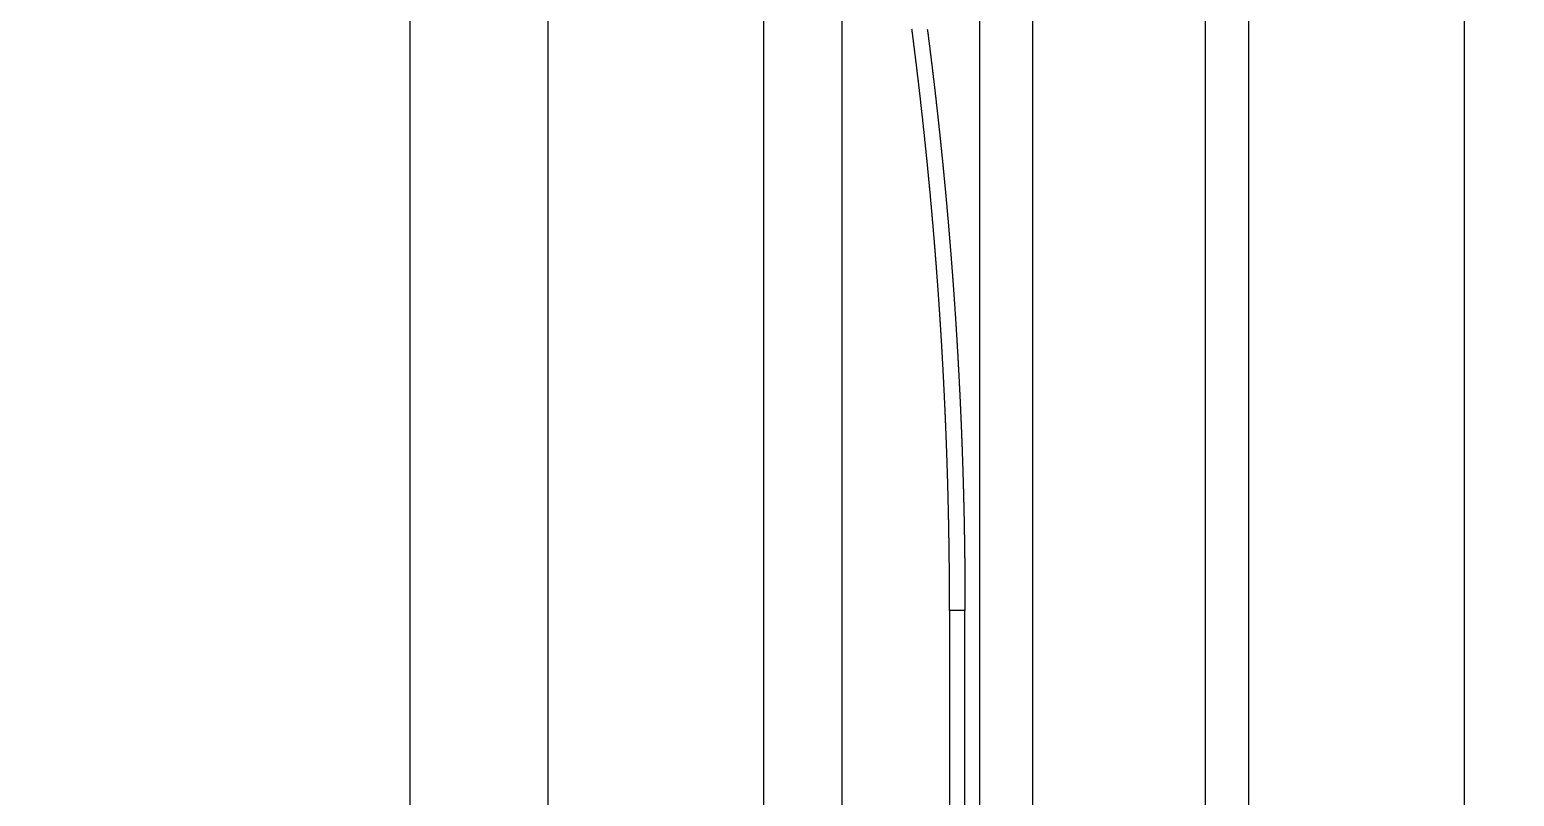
# Model space of a CAD drawing. Extents: x -7000 to 3750, y -6210 to 6210.
# Drawn here: x -4226.09 to -4215.77, y 3262.71 to 3268.04 of the extents above; entities that cross this region are included whole.
import ezdxf

# ---------------------------------------------------------------- set-up
doc = ezdxf.new("R2010")
doc.units = 0

msp = doc.modelspace()

# ---------------------------------------------------------------- linework, layer by layer
at = {"layer": 'EOS6MetalLayer'}
for points in [[(-4220.45, 2814.972), (-4223.45, 2814.972), (-4223.45, 3048.5), (-4367.564, 3048.5), (-4367.564, 2814.972), (-4370.564, 2814.972), (-4370.564, 3051.5), (-4223.45, 3051.5), (-4223.45, 3285.028), (-4220.45, 3285.028)], [(-4217.921, 3285.028), (-4214.921, 3285.028), (-4214.921, 3051.5), (-4070.807, 3051.5), (-4070.807, 3285.028), (-4067.807, 3285.028), (-4067.807, 3048.5), (-4214.921, 3048.5), (-4214.921, 2814.972), (-4217.921, 2814.972)]]:
    msp.add_lwpolyline(points, close=True, dxfattribs=at)
at = {"layer": 'HBSiProtectLayer'}
msp.add_lwpolyline([(-4220.993, 2770), (-4217.621, 2770), (-4217.621, 3330), (-4220.993, 3330)], close=True, dxfattribs=at)
at = {"layer": 'NegLayer'}
msp.add_lwpolyline([(-4222.493, 2825), (-4216.121, 2825), (-4216.121, 3275), (-4222.493, 3275)], close=True, dxfattribs=at)
at = {"layer": 'SiLayer'}
for points in [[(-4219.493, 2825), (-4219.121, 2825), (-4219.121, 3275), (-4219.493, 3275)], [(-4219.7, 2836), (-4219.593, 2836), (-4219.593, 3264), (-4219.7, 3264)]]:
    msp.add_lwpolyline(points, close=True, dxfattribs=at)
msp.add_lwpolyline([(-4219.8547, 3268.04), (-4219.8542, 3268.036), (-4219.8536, 3268.032), (-4219.8531, 3268.028), (-4219.8526, 3268.024), (-4219.8521, 3268.02), (-4219.8516, 3268.016), (-4219.8511, 3268.012), (-4219.8506, 3268.008), (-4219.85, 3268.004), (-4219.8495, 3268), (-4219.849, 3267.996), (-4219.8485, 3267.992), (-4219.848, 3267.988), (-4219.8475, 3267.984), (-4219.847, 3267.98), (-4219.8465, 3267.976), (-4219.846, 3267.972), (-4219.8454, 3267.968), (-4219.8449, 3267.964), (-4219.8444, 3267.96), (-4219.8439, 3267.956), (-4219.8434, 3267.952), (-4219.8429, 3267.948), (-4219.8424, 3267.944), (-4219.8419, 3267.94), (-4219.8414, 3267.936), (-4219.8409, 3267.932), (-4219.8404, 3267.928), (-4219.8399, 3267.924), (-4219.8394, 3267.92), (-4219.8389, 3267.916), (-4219.8384, 3267.912), (-4219.8379, 3267.908), (-4219.8374, 3267.904), (-4219.8369, 3267.9), (-4219.8364, 3267.896), (-4219.8359, 3267.892), (-4219.8354, 3267.888), (-4219.8349, 3267.884), (-4219.8344, 3267.88), (-4219.8339, 3267.876), (-4219.8334, 3267.872), (-4219.8329, 3267.868), (-4219.8324, 3267.864), (-4219.8319, 3267.86), (-4219.8314, 3267.856), (-4219.8309, 3267.852), (-4219.8304, 3267.848), (-4219.8299, 3267.844), (-4219.8294, 3267.84), (-4219.8289, 3267.836), (-4219.8285, 3267.832), (-4219.828, 3267.828), (-4219.8275, 3267.824), (-4219.827, 3267.82), (-4219.8265, 3267.816), (-4219.826, 3267.812), (-4219.8255, 3267.808), (-4219.825, 3267.804), (-4219.8245, 3267.8), (-4219.8241, 3267.796), (-4219.8236, 3267.792), (-4219.8231, 3267.788), (-4219.8226, 3267.784), (-4219.8221, 3267.78), (-4219.8216, 3267.776), (-4219.8211, 3267.772), (-4219.8207, 3267.768), (-4219.8202, 3267.764), (-4219.8197, 3267.76), (-4219.8192, 3267.756), (-4219.8187, 3267.752), (-4219.8183, 3267.748), (-4219.8178, 3267.744), (-4219.8173, 3267.74), (-4219.8168, 3267.736), (-4219.8163, 3267.732), (-4219.8159, 3267.728), (-4219.8154, 3267.724), (-4219.8149, 3267.72), (-4219.8144, 3267.716), (-4219.8139, 3267.712), (-4219.8135, 3267.708), (-4219.813, 3267.704), (-4219.8125, 3267.7), (-4219.812, 3267.696), (-4219.8116, 3267.692), (-4219.8111, 3267.688), (-4219.8106, 3267.684), (-4219.8102, 3267.68), (-4219.8097, 3267.676), (-4219.8092, 3267.672), (-4219.8087, 3267.668), (-4219.8083, 3267.664), (-4219.8078, 3267.66), (-4219.8073, 3267.656), (-4219.8069, 3267.652), (-4219.8064, 3267.648), (-4219.8059, 3267.644), (-4219.8055, 3267.64), (-4219.805, 3267.636), (-4219.8045, 3267.632), (-4219.8041, 3267.628), (-4219.8036, 3267.624), (-4219.8031, 3267.62), (-4219.8027, 3267.616), (-4219.8022, 3267.612), (-4219.8018, 3267.608), (-4219.8013, 3267.604), (-4219.8008, 3267.6), (-4219.8004, 3267.596), (-4219.7999, 3267.592), (-4219.7994, 3267.588), (-4219.799, 3267.584), (-4219.7985, 3267.58), (-4219.7981, 3267.576), (-4219.7976, 3267.572), (-4219.7972, 3267.568), (-4219.7967, 3267.564), (-4219.7962, 3267.56), (-4219.7958, 3267.556), (-4219.7953, 3267.552), (-4219.7949, 3267.548), (-4219.7944, 3267.544), (-4219.794, 3267.54), (-4219.7935, 3267.536), (-4219.7931, 3267.532), (-4219.7926, 3267.528), (-4219.7922, 3267.524), (-4219.7917, 3267.52), (-4219.7912, 3267.516), (-4219.7908, 3267.512), (-4219.7903, 3267.508), (-4219.7899, 3267.504), (-4219.7895, 3267.5), (-4219.789, 3267.496), (-4219.7886, 3267.492), (-4219.7881, 3267.488), (-4219.7877, 3267.484), (-4219.7872, 3267.48), (-4219.7868, 3267.476), (-4219.7863, 3267.472), (-4219.7859, 3267.468), (-4219.7854, 3267.464), (-4219.785, 3267.46), (-4219.7845, 3267.456), (-4219.7841, 3267.452), (-4219.7837, 3267.448), (-4219.7832, 3267.444), (-4219.7828, 3267.44), (-4219.7823, 3267.436), (-4219.7819, 3267.432), (-4219.7815, 3267.428), (-4219.781, 3267.424), (-4219.7806, 3267.42), (-4219.7801, 3267.416), (-4219.7797, 3267.412), (-4219.7793, 3267.408), (-4219.7788, 3267.404), (-4219.7784, 3267.4), (-4219.778, 3267.396), (-4219.7775, 3267.392), (-4219.7771, 3267.388), (-4219.7767, 3267.384), (-4219.7762, 3267.38), (-4219.7758, 3267.376), (-4219.7754, 3267.372), (-4219.7749, 3267.368), (-4219.7745, 3267.364), (-4219.7741, 3267.36), (-4219.7736, 3267.356), (-4219.7732, 3267.352), (-4219.7728, 3267.348), (-4219.7723, 3267.344), (-4219.7719, 3267.34), (-4219.7715, 3267.336), (-4219.7711, 3267.332), (-4219.7706, 3267.328), (-4219.7702, 3267.324), (-4219.7698, 3267.32), (-4219.7694, 3267.316), (-4219.7689, 3267.312), (-4219.7685, 3267.308), (-4219.7681, 3267.304), (-4219.7677, 3267.3), (-4219.7672, 3267.296), (-4219.7668, 3267.292), (-4219.7664, 3267.288), (-4219.766, 3267.284), (-4219.7655, 3267.28), (-4219.7651, 3267.276), (-4219.7647, 3267.272), (-4219.7643, 3267.268), (-4219.7639, 3267.264), (-4219.7634, 3267.26), (-4219.763, 3267.256), (-4219.7626, 3267.252), (-4219.7622, 3267.248), (-4219.7618, 3267.244), (-4219.7614, 3267.24), (-4219.761, 3267.236), (-4219.7605, 3267.232), (-4219.7601, 3267.228), (-4219.7597, 3267.224), (-4219.7593, 3267.22), (-4219.7589, 3267.216), (-4219.7585, 3267.212), (-4219.7581, 3267.208), (-4219.7576, 3267.204), (-4219.7572, 3267.2), (-4219.7568, 3267.196), (-4219.7564, 3267.192), (-4219.756, 3267.188), (-4219.7556, 3267.184), (-4219.7552, 3267.18), (-4219.7548, 3267.176), (-4219.7544, 3267.172), (-4219.754, 3267.168), (-4219.7536, 3267.164), (-4219.7532, 3267.16), (-4219.7528, 3267.156), (-4219.7524, 3267.152), (-4219.7519, 3267.148), (-4219.7515, 3267.144), (-4219.7511, 3267.14), (-4219.7507, 3267.136), (-4219.7503, 3267.132), (-4219.7499, 3267.128), (-4219.7495, 3267.124), (-4219.7491, 3267.12), (-4219.7487, 3267.116), (-4219.7483, 3267.112), (-4219.7479, 3267.108), (-4219.7475, 3267.104), (-4219.7471, 3267.1), (-4219.7467, 3267.096), (-4219.7463, 3267.092), (-4219.7459, 3267.088), (-4219.7456, 3267.084), (-4219.7452, 3267.08), (-4219.7448, 3267.076), (-4219.7444, 3267.072), (-4219.744, 3267.068), (-4219.7436, 3267.064), (-4219.7432, 3267.06), (-4219.7428, 3267.056), (-4219.7424, 3267.052), (-4219.742, 3267.048), (-4219.7416, 3267.044), (-4219.7412, 3267.04), (-4219.7408, 3267.036), (-4219.7405, 3267.032), (-4219.7401, 3267.028), (-4219.7397, 3267.024), (-4219.7393, 3267.02), (-4219.7389, 3267.016), (-4219.7385, 3267.012), (-4219.7381, 3267.008), (-4219.7377, 3267.004), (-4219.7374, 3267), (-4219.737, 3266.996), (-4219.7366, 3266.992), (-4219.7362, 3266.988), (-4219.7358, 3266.984), (-4219.7354, 3266.98), (-4219.7351, 3266.976), (-4219.7347, 3266.972), (-4219.7343, 3266.968), (-4219.7339, 3266.964), (-4219.7335, 3266.96), (-4219.7332, 3266.956), (-4219.7328, 3266.952), (-4219.7324, 3266.948), (-4219.732, 3266.944), (-4219.7316, 3266.94), (-4219.7313, 3266.936), (-4219.7309, 3266.932), (-4219.7305, 3266.928), (-4219.7301, 3266.924), (-4219.7298, 3266.92), (-4219.7294, 3266.916), (-4219.729, 3266.912), (-4219.7286, 3266.908), (-4219.7283, 3266.904), (-4219.7279, 3266.9), (-4219.7275, 3266.896), (-4219.7272, 3266.892), (-4219.7268, 3266.888), (-4219.7264, 3266.884), (-4219.726, 3266.88), (-4219.7257, 3266.876), (-4219.7253, 3266.872), (-4219.7249, 3266.868), (-4219.7246, 3266.864), (-4219.7242, 3266.86), (-4219.7238, 3266.856), (-4219.7235, 3266.852), (-4219.7231, 3266.848), (-4219.7227, 3266.844), (-4219.7224, 3266.84), (-4219.722, 3266.836), (-4219.7217, 3266.832), (-4219.7213, 3266.828), (-4219.7209, 3266.824), (-4219.7206, 3266.82), (-4219.7202, 3266.816), (-4219.7198, 3266.812), (-4219.7195, 3266.808), (-4219.7191, 3266.804), (-4219.7188, 3266.8), (-4219.7184, 3266.796), (-4219.718, 3266.792), (-4219.7177, 3266.788), (-4219.7173, 3266.784), (-4219.717, 3266.78), (-4219.7166, 3266.776), (-4219.7163, 3266.772), (-4219.7159, 3266.768), (-4219.7156, 3266.764), (-4219.7152, 3266.76), (-4219.7148, 3266.756), (-4219.7145, 3266.752), (-4219.7141, 3266.748), (-4219.7138, 3266.744), (-4219.7134, 3266.74), (-4219.7131, 3266.736), (-4219.7127, 3266.732), (-4219.7124, 3266.728), (-4219.712, 3266.724), (-4219.7117, 3266.72), (-4219.7113, 3266.716), (-4219.711, 3266.712), (-4219.7106, 3266.708), (-4219.7103, 3266.704), (-4219.7099, 3266.7), (-4219.7096, 3266.696), (-4219.7093, 3266.692), (-4219.7089, 3266.688), (-4219.7086, 3266.684), (-4219.7082, 3266.68), (-4219.7079, 3266.676), (-4219.7075, 3266.672), (-4219.7072, 3266.668), (-4219.7068, 3266.664), (-4219.7065, 3266.66), (-4219.7062, 3266.656), (-4219.7058, 3266.652), (-4219.7055, 3266.648), (-4219.7051, 3266.644), (-4219.7048, 3266.64), (-4219.7045, 3266.636), (-4219.7041, 3266.632), (-4219.7038, 3266.628), (-4219.7035, 3266.624), (-4219.7031, 3266.62), (-4219.7028, 3266.616), (-4219.7024, 3266.612), (-4219.7021, 3266.608), (-4219.7018, 3266.604), (-4219.7014, 3266.6), (-4219.7011, 3266.596), (-4219.7008, 3266.592), (-4219.7004, 3266.588), (-4219.7001, 3266.584), (-4219.6998, 3266.58), (-4219.6995, 3266.576), (-4219.6991, 3266.572), (-4219.6988, 3266.568), (-4219.6985, 3266.564), (-4219.6981, 3266.56), (-4219.6978, 3266.556), (-4219.6975, 3266.552), (-4219.6972, 3266.548), (-4219.6968, 3266.544), (-4219.6965, 3266.54), (-4219.6962, 3266.536), (-4219.6959, 3266.532), (-4219.6955, 3266.528), (-4219.6952, 3266.524), (-4219.6949, 3266.52), (-4219.6946, 3266.516), (-4219.6942, 3266.512), (-4219.6939, 3266.508), (-4219.6936, 3266.504), (-4219.6933, 3266.5), (-4219.6929, 3266.496), (-4219.6926, 3266.492), (-4219.6923, 3266.488), (-4219.692, 3266.484), (-4219.6917, 3266.48), (-4219.6914, 3266.476), (-4219.691, 3266.472), (-4219.6907, 3266.468), (-4219.6904, 3266.464), (-4219.6901, 3266.46), (-4219.6898, 3266.456), (-4219.6895, 3266.452), (-4219.6891, 3266.448), (-4219.6888, 3266.444), (-4219.6885, 3266.44), (-4219.6882, 3266.436), (-4219.6879, 3266.432), (-4219.6876, 3266.428), (-4219.6873, 3266.424), (-4219.687, 3266.42), (-4219.6866, 3266.416), (-4219.6863, 3266.412), (-4219.686, 3266.408), (-4219.6857, 3266.404), (-4219.6854, 3266.4), (-4219.6851, 3266.396), (-4219.6848, 3266.392), (-4219.6845, 3266.388), (-4219.6842, 3266.384), (-4219.6839, 3266.38), (-4219.6836, 3266.376), (-4219.6833, 3266.372), (-4219.683, 3266.368), (-4219.6827, 3266.364), (-4219.6824, 3266.36), (-4219.6821, 3266.356), (-4219.6818, 3266.352), (-4219.6815, 3266.348), (-4219.6811, 3266.344), (-4219.6808, 3266.34), (-4219.6805, 3266.336), (-4219.6802, 3266.332), (-4219.68, 3266.328), (-4219.6797, 3266.324), (-4219.6794, 3266.32), (-4219.6791, 3266.316), (-4219.6788, 3266.312), (-4219.6785, 3266.308), (-4219.6782, 3266.304), (-4219.6779, 3266.3), (-4219.6776, 3266.296), (-4219.6773, 3266.292), (-4219.677, 3266.288), (-4219.6767, 3266.284), (-4219.6764, 3266.28), (-4219.6761, 3266.276), (-4219.6758, 3266.272), (-4219.6755, 3266.268), (-4219.6752, 3266.264), (-4219.6749, 3266.26), (-4219.6747, 3266.256), (-4219.6744, 3266.252), (-4219.6741, 3266.248), (-4219.6738, 3266.244), (-4219.6735, 3266.24), (-4219.6732, 3266.236), (-4219.6729, 3266.232), (-4219.6726, 3266.228), (-4219.6724, 3266.224), (-4219.6721, 3266.22), (-4219.6718, 3266.216), (-4219.6715, 3266.212), (-4219.6712, 3266.208), (-4219.6709, 3266.204), (-4219.6707, 3266.2), (-4219.6704, 3266.196), (-4219.6701, 3266.192), (-4219.6698, 3266.188), (-4219.6695, 3266.184), (-4219.6692, 3266.18), (-4219.669, 3266.176), (-4219.6687, 3266.172), (-4219.6684, 3266.168), (-4219.6681, 3266.164), (-4219.6679, 3266.16), (-4219.6676, 3266.156), (-4219.6673, 3266.152), (-4219.667, 3266.148), (-4219.6668, 3266.144), (-4219.6665, 3266.14), (-4219.6662, 3266.136), (-4219.6659, 3266.132), (-4219.6657, 3266.128), (-4219.6654, 3266.124), (-4219.6651, 3266.12), (-4219.6648, 3266.116), (-4219.6646, 3266.112), (-4219.6643, 3266.108), (-4219.664, 3266.104), (-4219.6638, 3266.1), (-4219.6635, 3266.096), (-4219.6632, 3266.092), (-4219.663, 3266.088), (-4219.6627, 3266.084), (-4219.6624, 3266.08), (-4219.6622, 3266.076), (-4219.6619, 3266.072), (-4219.6616, 3266.068), (-4219.6614, 3266.064), (-4219.6611, 3266.06), (-4219.6608, 3266.056), (-4219.6606, 3266.052), (-4219.6603, 3266.048), (-4219.66, 3266.044), (-4219.6598, 3266.04), (-4219.6595, 3266.036), (-4219.6593, 3266.032), (-4219.659, 3266.028), (-4219.6587, 3266.024), (-4219.6585, 3266.02), (-4219.6582, 3266.016), (-4219.658, 3266.012), (-4219.6577, 3266.008), (-4219.6574, 3266.004), (-4219.6572, 3266), (-4219.6569, 3265.996), (-4219.6567, 3265.992), (-4219.6564, 3265.988), (-4219.6562, 3265.984), (-4219.6559, 3265.98), (-4219.6557, 3265.976), (-4219.6554, 3265.972), (-4219.6551, 3265.968), (-4219.6549, 3265.964), (-4219.6546, 3265.96), (-4219.6544, 3265.956), (-4219.6541, 3265.952), (-4219.6539, 3265.948), (-4219.6536, 3265.944), (-4219.6534, 3265.94), (-4219.6531, 3265.936), (-4219.6529, 3265.932), (-4219.6526, 3265.928), (-4219.6524, 3265.924), (-4219.6522, 3265.92), (-4219.6519, 3265.916), (-4219.6517, 3265.912), (-4219.6514, 3265.908), (-4219.6512, 3265.904), (-4219.6509, 3265.9), (-4219.6507, 3265.896), (-4219.6504, 3265.892), (-4219.6502, 3265.888), (-4219.65, 3265.884), (-4219.6497, 3265.88), (-4219.6495, 3265.876), (-4219.6492, 3265.872), (-4219.649, 3265.868), (-4219.6488, 3265.864), (-4219.6485, 3265.86), (-4219.6483, 3265.856), (-4219.648, 3265.852), (-4219.6478, 3265.848), (-4219.6476, 3265.844), (-4219.6473, 3265.84), (-4219.6471, 3265.836), (-4219.6469, 3265.832), (-4219.6466, 3265.828), (-4219.6464, 3265.824), (-4219.6462, 3265.82), (-4219.6459, 3265.816), (-4219.6457, 3265.812), (-4219.6455, 3265.808), (-4219.6452, 3265.804), (-4219.645, 3265.8), (-4219.6448, 3265.796), (-4219.6445, 3265.792), (-4219.6443, 3265.788), (-4219.6441, 3265.784), (-4219.6438, 3265.78), (-4219.6436, 3265.776), (-4219.6434, 3265.772), (-4219.6432, 3265.768), (-4219.6429, 3265.764), (-4219.6427, 3265.76), (-4219.6425, 3265.756), (-4219.6423, 3265.752), (-4219.642, 3265.748), (-4219.6418, 3265.744), (-4219.6416, 3265.74), (-4219.6414, 3265.736), (-4219.6411, 3265.732), (-4219.6409, 3265.728), (-4219.6407, 3265.724), (-4219.6405, 3265.72), (-4219.6403, 3265.716), (-4219.64, 3265.712), (-4219.6398, 3265.708), (-4219.6396, 3265.704), (-4219.6394, 3265.7), (-4219.6392, 3265.696), (-4219.6389, 3265.692), (-4219.6387, 3265.688), (-4219.6385, 3265.684), (-4219.6383, 3265.68), (-4219.6381, 3265.676), (-4219.6379, 3265.672), (-4219.6376, 3265.668), (-4219.6374, 3265.664), (-4219.6372, 3265.66), (-4219.637, 3265.656), (-4219.6368, 3265.652), (-4219.6366, 3265.648), (-4219.6364, 3265.644), (-4219.6362, 3265.64), (-4219.6359, 3265.636), (-4219.6357, 3265.632), (-4219.6355, 3265.628), (-4219.6353, 3265.624), (-4219.6351, 3265.62), (-4219.6349, 3265.616), (-4219.6347, 3265.612), (-4219.6345, 3265.608), (-4219.6343, 3265.604), (-4219.6341, 3265.6), (-4219.6339, 3265.596), (-4219.6337, 3265.592), (-4219.6335, 3265.588), (-4219.6333, 3265.584), (-4219.6331, 3265.58), (-4219.6329, 3265.576), (-4219.6327, 3265.572), (-4219.6325, 3265.568), (-4219.6323, 3265.564), (-4219.6321, 3265.56), (-4219.6319, 3265.556), (-4219.6317, 3265.552), (-4219.6315, 3265.548), (-4219.6313, 3265.544), (-4219.6311, 3265.54), (-4219.6309, 3265.536), (-4219.6307, 3265.532), (-4219.6305, 3265.528), (-4219.6303, 3265.524), (-4219.6301, 3265.52), (-4219.6299, 3265.516), (-4219.6297, 3265.512), (-4219.6295, 3265.508), (-4219.6293, 3265.504), (-4219.6291, 3265.5), (-4219.6289, 3265.496), (-4219.6287, 3265.492), (-4219.6285, 3265.488), (-4219.6283, 3265.484), (-4219.6281, 3265.48), (-4219.628, 3265.476), (-4219.6278, 3265.472), (-4219.6276, 3265.468), (-4219.6274, 3265.464), (-4219.6272, 3265.46), (-4219.627, 3265.456), (-4219.6268, 3265.452), (-4219.6266, 3265.448), (-4219.6265, 3265.444), (-4219.6263, 3265.44), (-4219.6261, 3265.436), (-4219.6259, 3265.432), (-4219.6257, 3265.428), (-4219.6255, 3265.424), (-4219.6254, 3265.42), (-4219.6252, 3265.416), (-4219.625, 3265.412), (-4219.6248, 3265.408), (-4219.6246, 3265.404), (-4219.6245, 3265.4), (-4219.6243, 3265.396), (-4219.6241, 3265.392), (-4219.6239, 3265.388), (-4219.6237, 3265.384), (-4219.6236, 3265.38), (-4219.6234, 3265.376), (-4219.6232, 3265.372), (-4219.623, 3265.368), (-4219.6229, 3265.364), (-4219.6227, 3265.36), (-4219.6225, 3265.356), (-4219.6223, 3265.352), (-4219.6222, 3265.348), (-4219.622, 3265.344), (-4219.6218, 3265.34), (-4219.6216, 3265.336), (-4219.6215, 3265.332), (-4219.6213, 3265.328), (-4219.6211, 3265.324), (-4219.621, 3265.32), (-4219.6208, 3265.316), (-4219.6206, 3265.312), (-4219.6205, 3265.308), (-4219.6203, 3265.304), (-4219.6201, 3265.3), (-4219.62, 3265.296), (-4219.6198, 3265.292), (-4219.6196, 3265.288), (-4219.6195, 3265.284), (-4219.6193, 3265.28), (-4219.6191, 3265.276), (-4219.619, 3265.272), (-4219.6188, 3265.268), (-4219.6186, 3265.264), (-4219.6185, 3265.26), (-4219.6183, 3265.256), (-4219.6182, 3265.252), (-4219.618, 3265.248), (-4219.6178, 3265.244), (-4219.6177, 3265.24), (-4219.6175, 3265.236), (-4219.6174, 3265.232), (-4219.6172, 3265.228), (-4219.617, 3265.224), (-4219.6169, 3265.22), (-4219.6167, 3265.216), (-4219.6166, 3265.212), (-4219.6164, 3265.208), (-4219.6163, 3265.204), (-4219.6161, 3265.2), (-4219.616, 3265.196), (-4219.6158, 3265.192), (-4219.6156, 3265.188), (-4219.6155, 3265.184), (-4219.6153, 3265.18), (-4219.6152, 3265.176), (-4219.615, 3265.172), (-4219.6149, 3265.168), (-4219.6147, 3265.164), (-4219.6146, 3265.16), (-4219.6144, 3265.156), (-4219.6143, 3265.152), (-4219.6141, 3265.148), (-4219.614, 3265.144), (-4219.6139, 3265.14), (-4219.6137, 3265.136), (-4219.6136, 3265.132), (-4219.6134, 3265.128), (-4219.6133, 3265.124), (-4219.6131, 3265.12), (-4219.613, 3265.116), (-4219.6128, 3265.112), (-4219.6127, 3265.108), (-4219.6126, 3265.104), (-4219.6124, 3265.1), (-4219.6123, 3265.096), (-4219.6121, 3265.092), (-4219.612, 3265.088), (-4219.6119, 3265.084), (-4219.6117, 3265.08), (-4219.6116, 3265.076), (-4219.6114, 3265.072), (-4219.6113, 3265.068), (-4219.6112, 3265.064), (-4219.611, 3265.06), (-4219.6109, 3265.056), (-4219.6108, 3265.052), (-4219.6106, 3265.048), (-4219.6105, 3265.044), (-4219.6104, 3265.04), (-4219.6102, 3265.036), (-4219.6101, 3265.032), (-4219.61, 3265.028), (-4219.6098, 3265.024), (-4219.6097, 3265.02), (-4219.6096, 3265.016), (-4219.6094, 3265.012), (-4219.6093, 3265.008), (-4219.6092, 3265.004), (-4219.609, 3265), (-4219.6089, 3264.996), (-4219.6088, 3264.992), (-4219.6087, 3264.988), (-4219.6085, 3264.984), (-4219.6084, 3264.98), (-4219.6083, 3264.976), (-4219.6082, 3264.972), (-4219.608, 3264.968), (-4219.6079, 3264.964), (-4219.6078, 3264.96), (-4219.6077, 3264.956), (-4219.6075, 3264.952), (-4219.6074, 3264.948), (-4219.6073, 3264.944), (-4219.6072, 3264.94), (-4219.6071, 3264.936), (-4219.6069, 3264.932), (-4219.6068, 3264.928), (-4219.6067, 3264.924), (-4219.6066, 3264.92), (-4219.6065, 3264.916), (-4219.6063, 3264.912), (-4219.6062, 3264.908), (-4219.6061, 3264.904), (-4219.606, 3264.9), (-4219.6059, 3264.896), (-4219.6058, 3264.892), (-4219.6057, 3264.888), (-4219.6055, 3264.884), (-4219.6054, 3264.88), (-4219.6053, 3264.876), (-4219.6052, 3264.872), (-4219.6051, 3264.868), (-4219.605, 3264.864), (-4219.6049, 3264.86), (-4219.6048, 3264.856), (-4219.6046, 3264.852), (-4219.6045, 3264.848), (-4219.6044, 3264.844), (-4219.6043, 3264.84), (-4219.6042, 3264.836), (-4219.6041, 3264.832), (-4219.604, 3264.828), (-4219.6039, 3264.824), (-4219.6038, 3264.82), (-4219.6037, 3264.816), (-4219.6036, 3264.812), (-4219.6035, 3264.808), (-4219.6034, 3264.804), (-4219.6033, 3264.8), (-4219.6032, 3264.796), (-4219.6031, 3264.792), (-4219.603, 3264.788), (-4219.6029, 3264.784), (-4219.6028, 3264.78), (-4219.6027, 3264.776), (-4219.6026, 3264.772), (-4219.6025, 3264.768), (-4219.6024, 3264.764), (-4219.6023, 3264.76), (-4219.6022, 3264.756), (-4219.6021, 3264.752), (-4219.602, 3264.748), (-4219.6019, 3264.744), (-4219.6018, 3264.74), (-4219.6017, 3264.736), (-4219.6016, 3264.732), (-4219.6015, 3264.728), (-4219.6014, 3264.724), (-4219.6013, 3264.72), (-4219.6012, 3264.716), (-4219.6011, 3264.712), (-4219.601, 3264.708), (-4219.601, 3264.704), (-4219.6009, 3264.7), (-4219.6008, 3264.696), (-4219.6007, 3264.692), (-4219.6006, 3264.688), (-4219.6005, 3264.684), (-4219.6004, 3264.68), (-4219.6003, 3264.676), (-4219.6002, 3264.672), (-4219.6002, 3264.668), (-4219.6001, 3264.664), (-4219.6, 3264.66), (-4219.5999, 3264.656), (-4219.5998, 3264.652), (-4219.5997, 3264.648), (-4219.5997, 3264.644), (-4219.5996, 3264.64), (-4219.5995, 3264.636), (-4219.5994, 3264.632), (-4219.5993, 3264.628), (-4219.5992, 3264.624), (-4219.5992, 3264.62), (-4219.5991, 3264.616), (-4219.599, 3264.612), (-4219.5989, 3264.608), (-4219.5989, 3264.604), (-4219.5988, 3264.6), (-4219.5987, 3264.596), (-4219.5986, 3264.592), (-4219.5985, 3264.588), (-4219.5985, 3264.584), (-4219.5984, 3264.58), (-4219.5983, 3264.576), (-4219.5983, 3264.572), (-4219.5982, 3264.568), (-4219.5981, 3264.564), (-4219.598, 3264.56), (-4219.598, 3264.556), (-4219.5979, 3264.552), (-4219.5978, 3264.548), (-4219.5977, 3264.544), (-4219.5977, 3264.54), (-4219.5976, 3264.536), (-4219.5975, 3264.532), (-4219.5975, 3264.528), (-4219.5974, 3264.524), (-4219.5973, 3264.52), (-4219.5973, 3264.516), (-4219.5972, 3264.512), (-4219.5971, 3264.508), (-4219.5971, 3264.504), (-4219.597, 3264.5), (-4219.5969, 3264.496), (-4219.5969, 3264.492), (-4219.5968, 3264.488), (-4219.5968, 3264.484), (-4219.5967, 3264.48), (-4219.5966, 3264.476), (-4219.5966, 3264.472), (-4219.5965, 3264.468), (-4219.5965, 3264.464), (-4219.5964, 3264.46), (-4219.5963, 3264.456), (-4219.5963, 3264.452), (-4219.5962, 3264.448), (-4219.5962, 3264.444), (-4219.5961, 3264.44), (-4219.5961, 3264.436), (-4219.596, 3264.432), (-4219.5959, 3264.428), (-4219.5959, 3264.424), (-4219.5958, 3264.42), (-4219.5958, 3264.416), (-4219.5957, 3264.412), (-4219.5957, 3264.408), (-4219.5956, 3264.404), (-4219.5956, 3264.4), (-4219.5955, 3264.396), (-4219.5955, 3264.392), (-4219.5954, 3264.388), (-4219.5954, 3264.384), (-4219.5953, 3264.38), (-4219.5953, 3264.376), (-4219.5952, 3264.372), (-4219.5952, 3264.368), (-4219.5951, 3264.364), (-4219.5951, 3264.36), (-4219.595, 3264.356), (-4219.595, 3264.352), (-4219.5949, 3264.348), (-4219.5949, 3264.344), (-4219.5949, 3264.34), (-4219.5948, 3264.336), (-4219.5948, 3264.332), (-4219.5947, 3264.328), (-4219.5947, 3264.324), (-4219.5946, 3264.32), (-4219.5946, 3264.316), (-4219.5946, 3264.312), (-4219.5945, 3264.308), (-4219.5945, 3264.304), (-4219.5944, 3264.3), (-4219.5944, 3264.296), (-4219.5944, 3264.292), (-4219.5943, 3264.288), (-4219.5943, 3264.284), (-4219.5943, 3264.28), (-4219.5942, 3264.276), (-4219.5942, 3264.272), (-4219.5942, 3264.268), (-4219.5941, 3264.264), (-4219.5941, 3264.26), (-4219.5941, 3264.256), (-4219.594, 3264.252), (-4219.594, 3264.248), (-4219.594, 3264.244), (-4219.5939, 3264.24), (-4219.5939, 3264.236), (-4219.5939, 3264.232), (-4219.5938, 3264.228), (-4219.5938, 3264.224), (-4219.5938, 3264.22), (-4219.5937, 3264.216), (-4219.5937, 3264.212), (-4219.5937, 3264.208), (-4219.5937, 3264.204), (-4219.5936, 3264.2), (-4219.5936, 3264.196), (-4219.5936, 3264.192), (-4219.5936, 3264.188), (-4219.5935, 3264.184), (-4219.5935, 3264.18), (-4219.5935, 3264.176), (-4219.5935, 3264.172), (-4219.5935, 3264.168), (-4219.5934, 3264.164), (-4219.5934, 3264.16), (-4219.5934, 3264.156), (-4219.5934, 3264.152), (-4219.5934, 3264.148), (-4219.5933, 3264.144), (-4219.5933, 3264.14), (-4219.5933, 3264.136), (-4219.5933, 3264.132), (-4219.5933, 3264.128), (-4219.5932, 3264.124), (-4219.5932, 3264.12), (-4219.5932, 3264.116), (-4219.5932, 3264.112), (-4219.5932, 3264.108), (-4219.5932, 3264.104), (-4219.5932, 3264.1), (-4219.5931, 3264.096), (-4219.5931, 3264.092), (-4219.5931, 3264.088), (-4219.5931, 3264.084), (-4219.5931, 3264.08), (-4219.5931, 3264.076), (-4219.5931, 3264.072), (-4219.5931, 3264.068), (-4219.5931, 3264.064), (-4219.5931, 3264.06), (-4219.5931, 3264.056), (-4219.593, 3264.052), (-4219.593, 3264.048), (-4219.593, 3264.044), (-4219.593, 3264.04), (-4219.593, 3264.036), (-4219.593, 3264.032), (-4219.593, 3264.028), (-4219.593, 3264.024), (-4219.593, 3264.02), (-4219.593, 3264.016), (-4219.593, 3264.012), (-4219.593, 3264.008), (-4219.593, 3264.004), (-4219.593, 3264), (-4219.7, 3264), (-4219.7, 3264), (-4219.7, 3264.004), (-4219.7, 3264.008), (-4219.7, 3264.012), (-4219.7, 3264.016), (-4219.7, 3264.02), (-4219.7, 3264.024), (-4219.7, 3264.028), (-4219.7, 3264.032), (-4219.7, 3264.036), (-4219.7, 3264.04), (-4219.7, 3264.044), (-4219.7, 3264.048), (-4219.7, 3264.052), (-4219.7001, 3264.056), (-4219.7001, 3264.06), (-4219.7001, 3264.064), (-4219.7001, 3264.068), (-4219.7001, 3264.072), (-4219.7001, 3264.076), (-4219.7001, 3264.08), (-4219.7001, 3264.084), (-4219.7001, 3264.088), (-4219.7001, 3264.092), (-4219.7001, 3264.096), (-4219.7002, 3264.1), (-4219.7002, 3264.104), (-4219.7002, 3264.108), (-4219.7002, 3264.112), (-4219.7002, 3264.116), (-4219.7002, 3264.12), (-4219.7002, 3264.124), (-4219.7003, 3264.128), (-4219.7003, 3264.132), (-4219.7003, 3264.136), (-4219.7003, 3264.14), (-4219.7003, 3264.144), (-4219.7004, 3264.148), (-4219.7004, 3264.152), (-4219.7004, 3264.156), (-4219.7004, 3264.16), (-4219.7004, 3264.164), (-4219.7005, 3264.168), (-4219.7005, 3264.172), (-4219.7005, 3264.176), (-4219.7005, 3264.18), (-4219.7005, 3264.184), (-4219.7006, 3264.188), (-4219.7006, 3264.192), (-4219.7006, 3264.196), (-4219.7006, 3264.2), (-4219.7007, 3264.204), (-4219.7007, 3264.208), (-4219.7007, 3264.212), (-4219.7007, 3264.216), (-4219.7008, 3264.22), (-4219.7008, 3264.224), (-4219.7008, 3264.228), (-4219.7009, 3264.232), (-4219.7009, 3264.236), (-4219.7009, 3264.24), (-4219.701, 3264.244), (-4219.701, 3264.248), (-4219.701, 3264.252), (-4219.7011, 3264.256), (-4219.7011, 3264.26), (-4219.7011, 3264.264), (-4219.7012, 3264.268), (-4219.7012, 3264.272), (-4219.7012, 3264.276), (-4219.7013, 3264.28), (-4219.7013, 3264.284), (-4219.7013, 3264.288), (-4219.7014, 3264.292), (-4219.7014, 3264.296), (-4219.7014, 3264.3), (-4219.7015, 3264.304), (-4219.7015, 3264.308), (-4219.7016, 3264.312), (-4219.7016, 3264.316), (-4219.7016, 3264.32), (-4219.7017, 3264.324), (-4219.7017, 3264.328), (-4219.7018, 3264.332), (-4219.7018, 3264.336), (-4219.7019, 3264.34), (-4219.7019, 3264.344), (-4219.7019, 3264.348), (-4219.702, 3264.352), (-4219.702, 3264.356), (-4219.7021, 3264.36), (-4219.7021, 3264.364), (-4219.7022, 3264.368), (-4219.7022, 3264.372), (-4219.7023, 3264.376), (-4219.7023, 3264.38), (-4219.7024, 3264.384), (-4219.7024, 3264.388), (-4219.7025, 3264.392), (-4219.7025, 3264.396), (-4219.7026, 3264.4), (-4219.7026, 3264.404), (-4219.7027, 3264.408), (-4219.7027, 3264.412), (-4219.7028, 3264.416), (-4219.7028, 3264.42), (-4219.7029, 3264.424), (-4219.7029, 3264.428), (-4219.703, 3264.432), (-4219.7031, 3264.436), (-4219.7031, 3264.44), (-4219.7032, 3264.444), (-4219.7032, 3264.448), (-4219.7033, 3264.452), (-4219.7033, 3264.456), (-4219.7034, 3264.46), (-4219.7035, 3264.464), (-4219.7035, 3264.468), (-4219.7036, 3264.472), (-4219.7036, 3264.476), (-4219.7037, 3264.48), (-4219.7038, 3264.484), (-4219.7038, 3264.488), (-4219.7039, 3264.492), (-4219.7039, 3264.496), (-4219.704, 3264.5), (-4219.7041, 3264.504), (-4219.7041, 3264.508), (-4219.7042, 3264.512), (-4219.7043, 3264.516), (-4219.7043, 3264.52), (-4219.7044, 3264.524), (-4219.7045, 3264.528), (-4219.7045, 3264.532), (-4219.7046, 3264.536), (-4219.7047, 3264.54), (-4219.7047, 3264.544), (-4219.7048, 3264.548), (-4219.7049, 3264.552), (-4219.705, 3264.556), (-4219.705, 3264.56), (-4219.7051, 3264.564), (-4219.7052, 3264.568), (-4219.7053, 3264.572), (-4219.7053, 3264.576), (-4219.7054, 3264.58), (-4219.7055, 3264.584), (-4219.7055, 3264.588), (-4219.7056, 3264.592), (-4219.7057, 3264.596), (-4219.7058, 3264.6), (-4219.7059, 3264.604), (-4219.7059, 3264.608), (-4219.706, 3264.612), (-4219.7061, 3264.616), (-4219.7062, 3264.62), (-4219.7062, 3264.624), (-4219.7063, 3264.628), (-4219.7064, 3264.632), (-4219.7065, 3264.636), (-4219.7066, 3264.64), (-4219.7067, 3264.644), (-4219.7067, 3264.648), (-4219.7068, 3264.652), (-4219.7069, 3264.656), (-4219.707, 3264.66), (-4219.7071, 3264.664), (-4219.7072, 3264.668), (-4219.7072, 3264.672), (-4219.7073, 3264.676), (-4219.7074, 3264.68), (-4219.7075, 3264.684), (-4219.7076, 3264.688), (-4219.7077, 3264.692), (-4219.7078, 3264.696), (-4219.7079, 3264.7), (-4219.708, 3264.704), (-4219.708, 3264.708), (-4219.7081, 3264.712), (-4219.7082, 3264.716), (-4219.7083, 3264.72), (-4219.7084, 3264.724), (-4219.7085, 3264.728), (-4219.7086, 3264.732), (-4219.7087, 3264.736), (-4219.7088, 3264.74), (-4219.7089, 3264.744), (-4219.709, 3264.748), (-4219.7091, 3264.752), (-4219.7092, 3264.756), (-4219.7093, 3264.76), (-4219.7094, 3264.764), (-4219.7095, 3264.768), (-4219.7096, 3264.772), (-4219.7097, 3264.776), (-4219.7098, 3264.78), (-4219.7099, 3264.784), (-4219.71, 3264.788), (-4219.7101, 3264.792), (-4219.7102, 3264.796), (-4219.7103, 3264.8), (-4219.7104, 3264.804), (-4219.7105, 3264.808), (-4219.7106, 3264.812), (-4219.7107, 3264.816), (-4219.7108, 3264.82), (-4219.7109, 3264.824), (-4219.711, 3264.828), (-4219.7111, 3264.832), (-4219.7112, 3264.836), (-4219.7113, 3264.84), (-4219.7114, 3264.844), (-4219.7115, 3264.848), (-4219.7116, 3264.852), (-4219.7118, 3264.856), (-4219.7119, 3264.86), (-4219.712, 3264.864), (-4219.7121, 3264.868), (-4219.7122, 3264.872), (-4219.7123, 3264.876), (-4219.7124, 3264.88), (-4219.7125, 3264.884), (-4219.7127, 3264.888), (-4219.7128, 3264.892), (-4219.7129, 3264.896), (-4219.713, 3264.9), (-4219.7131, 3264.904), (-4219.7132, 3264.908), (-4219.7133, 3264.912), (-4219.7135, 3264.916), (-4219.7136, 3264.92), (-4219.7137, 3264.924), (-4219.7138, 3264.928), (-4219.7139, 3264.932), (-4219.7141, 3264.936), (-4219.7142, 3264.94), (-4219.7143, 3264.944), (-4219.7144, 3264.948), (-4219.7145, 3264.952), (-4219.7147, 3264.956), (-4219.7148, 3264.96), (-4219.7149, 3264.964), (-4219.715, 3264.968), (-4219.7152, 3264.972), (-4219.7153, 3264.976), (-4219.7154, 3264.98), (-4219.7155, 3264.984), (-4219.7157, 3264.988), (-4219.7158, 3264.992), (-4219.7159, 3264.996), (-4219.716, 3265), (-4219.7162, 3265.004), (-4219.7163, 3265.008), (-4219.7164, 3265.012), (-4219.7166, 3265.016), (-4219.7167, 3265.02), (-4219.7168, 3265.024), (-4219.717, 3265.028), (-4219.7171, 3265.032), (-4219.7172, 3265.036), (-4219.7174, 3265.04), (-4219.7175, 3265.044), (-4219.7176, 3265.048), (-4219.7178, 3265.052), (-4219.7179, 3265.056), (-4219.718, 3265.06), (-4219.7182, 3265.064), (-4219.7183, 3265.068), (-4219.7184, 3265.072), (-4219.7186, 3265.076), (-4219.7187, 3265.08), (-4219.7189, 3265.084), (-4219.719, 3265.088), (-4219.7191, 3265.092), (-4219.7193, 3265.096), (-4219.7194, 3265.1), (-4219.7196, 3265.104), (-4219.7197, 3265.108), (-4219.7198, 3265.112), (-4219.72, 3265.116), (-4219.7201, 3265.12), (-4219.7203, 3265.124), (-4219.7204, 3265.128), (-4219.7206, 3265.132), (-4219.7207, 3265.136), (-4219.7209, 3265.14), (-4219.721, 3265.144), (-4219.7211, 3265.148), (-4219.7213, 3265.152), (-4219.7214, 3265.156), (-4219.7216, 3265.16), (-4219.7217, 3265.164), (-4219.7219, 3265.168), (-4219.722, 3265.172), (-4219.7222, 3265.176), (-4219.7223, 3265.18), (-4219.7225, 3265.184), (-4219.7226, 3265.188), (-4219.7228, 3265.192), (-4219.723, 3265.196), (-4219.7231, 3265.2), (-4219.7233, 3265.204), (-4219.7234, 3265.208), (-4219.7236, 3265.212), (-4219.7237, 3265.216), (-4219.7239, 3265.22), (-4219.724, 3265.224), (-4219.7242, 3265.228), (-4219.7244, 3265.232), (-4219.7245, 3265.236), (-4219.7247, 3265.24), (-4219.7248, 3265.244), (-4219.725, 3265.248), (-4219.7252, 3265.252), (-4219.7253, 3265.256), (-4219.7255, 3265.26), (-4219.7256, 3265.264), (-4219.7258, 3265.268), (-4219.726, 3265.272), (-4219.7261, 3265.276), (-4219.7263, 3265.28), (-4219.7265, 3265.284), (-4219.7266, 3265.288), (-4219.7268, 3265.292), (-4219.727, 3265.296), (-4219.7271, 3265.3), (-4219.7273, 3265.304), (-4219.7275, 3265.308), (-4219.7276, 3265.312), (-4219.7278, 3265.316), (-4219.728, 3265.32), (-4219.7281, 3265.324), (-4219.7283, 3265.328), (-4219.7285, 3265.332), (-4219.7286, 3265.336), (-4219.7288, 3265.34), (-4219.729, 3265.344), (-4219.7292, 3265.348), (-4219.7293, 3265.352), (-4219.7295, 3265.356), (-4219.7297, 3265.36), (-4219.7299, 3265.364), (-4219.73, 3265.368), (-4219.7302, 3265.372), (-4219.7304, 3265.376), (-4219.7306, 3265.38), (-4219.7307, 3265.384), (-4219.7309, 3265.388), (-4219.7311, 3265.392), (-4219.7313, 3265.396), (-4219.7315, 3265.4), (-4219.7316, 3265.404), (-4219.7318, 3265.408), (-4219.732, 3265.412), (-4219.7322, 3265.416), (-4219.7324, 3265.42), (-4219.7325, 3265.424), (-4219.7327, 3265.428), (-4219.7329, 3265.432), (-4219.7331, 3265.436), (-4219.7333, 3265.44), (-4219.7335, 3265.444), (-4219.7336, 3265.448), (-4219.7338, 3265.452), (-4219.734, 3265.456), (-4219.7342, 3265.46), (-4219.7344, 3265.464), (-4219.7346, 3265.468), (-4219.7348, 3265.472), (-4219.735, 3265.476), (-4219.7351, 3265.48), (-4219.7353, 3265.484), (-4219.7355, 3265.488), (-4219.7357, 3265.492), (-4219.7359, 3265.496), (-4219.7361, 3265.5), (-4219.7363, 3265.504), (-4219.7365, 3265.508), (-4219.7367, 3265.512), (-4219.7369, 3265.516), (-4219.7371, 3265.52), (-4219.7373, 3265.524), (-4219.7375, 3265.528), (-4219.7377, 3265.532), (-4219.7379, 3265.536), (-4219.7381, 3265.54), (-4219.7383, 3265.544), (-4219.7385, 3265.548), (-4219.7387, 3265.552), (-4219.7389, 3265.556), (-4219.7391, 3265.56), (-4219.7393, 3265.564), (-4219.7395, 3265.568), (-4219.7397, 3265.572), (-4219.7399, 3265.576), (-4219.7401, 3265.58), (-4219.7403, 3265.584), (-4219.7405, 3265.588), (-4219.7407, 3265.592), (-4219.7409, 3265.596), (-4219.7411, 3265.6), (-4219.7413, 3265.604), (-4219.7415, 3265.608), (-4219.7417, 3265.612), (-4219.7419, 3265.616), (-4219.7421, 3265.62), (-4219.7423, 3265.624), (-4219.7425, 3265.628), (-4219.7427, 3265.632), (-4219.7429, 3265.636), (-4219.7432, 3265.64), (-4219.7434, 3265.644), (-4219.7436, 3265.648), (-4219.7438, 3265.652), (-4219.744, 3265.656), (-4219.7442, 3265.66), (-4219.7444, 3265.664), (-4219.7446, 3265.668), (-4219.7449, 3265.672), (-4219.7451, 3265.676), (-4219.7453, 3265.68), (-4219.7455, 3265.684), (-4219.7457, 3265.688), (-4219.7459, 3265.692), (-4219.7462, 3265.696), (-4219.7464, 3265.7), (-4219.7466, 3265.704), (-4219.7468, 3265.708), (-4219.747, 3265.712), (-4219.7473, 3265.716), (-4219.7475, 3265.72), (-4219.7477, 3265.724), (-4219.7479, 3265.728), (-4219.7481, 3265.732), (-4219.7484, 3265.736), (-4219.7486, 3265.74), (-4219.7488, 3265.744), (-4219.749, 3265.748), (-4219.7493, 3265.752), (-4219.7495, 3265.756), (-4219.7497, 3265.76), (-4219.7499, 3265.764), (-4219.7502, 3265.768), (-4219.7504, 3265.772), (-4219.7506, 3265.776), (-4219.7508, 3265.78), (-4219.7511, 3265.784), (-4219.7513, 3265.788), (-4219.7515, 3265.792), (-4219.7518, 3265.796), (-4219.752, 3265.8), (-4219.7522, 3265.804), (-4219.7525, 3265.808), (-4219.7527, 3265.812), (-4219.7529, 3265.816), (-4219.7532, 3265.82), (-4219.7534, 3265.824), (-4219.7536, 3265.828), (-4219.7539, 3265.832), (-4219.7541, 3265.836), (-4219.7543, 3265.84), (-4219.7546, 3265.844), (-4219.7548, 3265.848), (-4219.755, 3265.852), (-4219.7553, 3265.856), (-4219.7555, 3265.86), (-4219.7558, 3265.864), (-4219.756, 3265.868), (-4219.7562, 3265.872), (-4219.7565, 3265.876), (-4219.7567, 3265.88), (-4219.757, 3265.884), (-4219.7572, 3265.888), (-4219.7574, 3265.892), (-4219.7577, 3265.896), (-4219.7579, 3265.9), (-4219.7582, 3265.904), (-4219.7584, 3265.908), (-4219.7587, 3265.912), (-4219.7589, 3265.916), (-4219.7592, 3265.92), (-4219.7594, 3265.924), (-4219.7596, 3265.928), (-4219.7599, 3265.932), (-4219.7601, 3265.936), (-4219.7604, 3265.94), (-4219.7606, 3265.944), (-4219.7609, 3265.948), (-4219.7611, 3265.952), (-4219.7614, 3265.956), (-4219.7616, 3265.96), (-4219.7619, 3265.964), (-4219.7621, 3265.968), (-4219.7624, 3265.972), (-4219.7627, 3265.976), (-4219.7629, 3265.98), (-4219.7632, 3265.984), (-4219.7634, 3265.988), (-4219.7637, 3265.992), (-4219.7639, 3265.996), (-4219.7642, 3266), (-4219.7644, 3266.004), (-4219.7647, 3266.008), (-4219.765, 3266.012), (-4219.7652, 3266.016), (-4219.7655, 3266.02), (-4219.7657, 3266.024), (-4219.766, 3266.028), (-4219.7663, 3266.032), (-4219.7665, 3266.036), (-4219.7668, 3266.04), (-4219.767, 3266.044), (-4219.7673, 3266.048), (-4219.7676, 3266.052), (-4219.7678, 3266.056), (-4219.7681, 3266.06), (-4219.7684, 3266.064), (-4219.7686, 3266.068), (-4219.7689, 3266.072), (-4219.7692, 3266.076), (-4219.7694, 3266.08), (-4219.7697, 3266.084), (-4219.77, 3266.088), (-4219.7702, 3266.092), (-4219.7705, 3266.096), (-4219.7708, 3266.1), (-4219.771, 3266.104), (-4219.7713, 3266.108), (-4219.7716, 3266.112), (-4219.7718, 3266.116), (-4219.7721, 3266.12), (-4219.7724, 3266.124), (-4219.7727, 3266.128), (-4219.7729, 3266.132), (-4219.7732, 3266.136), (-4219.7735, 3266.14), (-4219.7738, 3266.144), (-4219.774, 3266.148), (-4219.7743, 3266.152), (-4219.7746, 3266.156), (-4219.7749, 3266.16), (-4219.7751, 3266.164), (-4219.7754, 3266.168), (-4219.7757, 3266.172), (-4219.776, 3266.176), (-4219.7762, 3266.18), (-4219.7765, 3266.184), (-4219.7768, 3266.188), (-4219.7771, 3266.192), (-4219.7774, 3266.196), (-4219.7777, 3266.2), (-4219.7779, 3266.204), (-4219.7782, 3266.208), (-4219.7785, 3266.212), (-4219.7788, 3266.216), (-4219.7791, 3266.22), (-4219.7794, 3266.224), (-4219.7796, 3266.228), (-4219.7799, 3266.232), (-4219.7802, 3266.236), (-4219.7805, 3266.24), (-4219.7808, 3266.244), (-4219.7811, 3266.248), (-4219.7814, 3266.252), (-4219.7817, 3266.256), (-4219.7819, 3266.26), (-4219.7822, 3266.264), (-4219.7825, 3266.268), (-4219.7828, 3266.272), (-4219.7831, 3266.276), (-4219.7834, 3266.28), (-4219.7837, 3266.284), (-4219.784, 3266.288), (-4219.7843, 3266.292), (-4219.7846, 3266.296), (-4219.7849, 3266.3), (-4219.7852, 3266.304), (-4219.7855, 3266.308), (-4219.7858, 3266.312), (-4219.7861, 3266.316), (-4219.7864, 3266.32), (-4219.7867, 3266.324), (-4219.787, 3266.328), (-4219.7872, 3266.332), (-4219.7875, 3266.336), (-4219.7878, 3266.34), (-4219.7881, 3266.344), (-4219.7885, 3266.348), (-4219.7888, 3266.352), (-4219.7891, 3266.356), (-4219.7894, 3266.36), (-4219.7897, 3266.364), (-4219.79, 3266.368), (-4219.7903, 3266.372), (-4219.7906, 3266.376), (-4219.7909, 3266.38), (-4219.7912, 3266.384), (-4219.7915, 3266.388), (-4219.7918, 3266.392), (-4219.7921, 3266.396), (-4219.7924, 3266.4), (-4219.7927, 3266.404), (-4219.793, 3266.408), (-4219.7933, 3266.412), (-4219.7936, 3266.416), (-4219.794, 3266.42), (-4219.7943, 3266.424), (-4219.7946, 3266.428), (-4219.7949, 3266.432), (-4219.7952, 3266.436), (-4219.7955, 3266.44), (-4219.7958, 3266.444), (-4219.7961, 3266.448), (-4219.7965, 3266.452), (-4219.7968, 3266.456), (-4219.7971, 3266.46), (-4219.7974, 3266.464), (-4219.7977, 3266.468), (-4219.798, 3266.472), (-4219.7984, 3266.476), (-4219.7987, 3266.48), (-4219.799, 3266.484), (-4219.7993, 3266.488), (-4219.7996, 3266.492), (-4219.7999, 3266.496), (-4219.8003, 3266.5), (-4219.8006, 3266.504), (-4219.8009, 3266.508), (-4219.8012, 3266.512), (-4219.8016, 3266.516), (-4219.8019, 3266.52), (-4219.8022, 3266.524), (-4219.8025, 3266.528), (-4219.8029, 3266.532), (-4219.8032, 3266.536), (-4219.8035, 3266.54), (-4219.8038, 3266.544), (-4219.8042, 3266.548), (-4219.8045, 3266.552), (-4219.8048, 3266.556), (-4219.8051, 3266.56), (-4219.8055, 3266.564), (-4219.8058, 3266.568), (-4219.8061, 3266.572), (-4219.8065, 3266.576), (-4219.8068, 3266.58), (-4219.8071, 3266.584), (-4219.8074, 3266.588), (-4219.8078, 3266.592), (-4219.8081, 3266.596), (-4219.8084, 3266.6), (-4219.8088, 3266.604), (-4219.8091, 3266.608), (-4219.8094, 3266.612), (-4219.8098, 3266.616), (-4219.8101, 3266.62), (-4219.8105, 3266.624), (-4219.8108, 3266.628), (-4219.8111, 3266.632), (-4219.8115, 3266.636), (-4219.8118, 3266.64), (-4219.8121, 3266.644), (-4219.8125, 3266.648), (-4219.8128, 3266.652), (-4219.8132, 3266.656), (-4219.8135, 3266.66), (-4219.8138, 3266.664), (-4219.8142, 3266.668), (-4219.8145, 3266.672), (-4219.8149, 3266.676), (-4219.8152, 3266.68), (-4219.8156, 3266.684), (-4219.8159, 3266.688), (-4219.8163, 3266.692), (-4219.8166, 3266.696), (-4219.8169, 3266.7), (-4219.8173, 3266.704), (-4219.8176, 3266.708), (-4219.818, 3266.712), (-4219.8183, 3266.716), (-4219.8187, 3266.72), (-4219.819, 3266.724), (-4219.8194, 3266.728), (-4219.8197, 3266.732), (-4219.8201, 3266.736), (-4219.8204, 3266.74), (-4219.8208, 3266.744), (-4219.8211, 3266.748), (-4219.8215, 3266.752), (-4219.8218, 3266.756), (-4219.8222, 3266.76), (-4219.8226, 3266.764), (-4219.8229, 3266.768), (-4219.8233, 3266.772), (-4219.8236, 3266.776), (-4219.824, 3266.78), (-4219.8243, 3266.784), (-4219.8247, 3266.788), (-4219.825, 3266.792), (-4219.8254, 3266.796), (-4219.8258, 3266.8), (-4219.8261, 3266.804), (-4219.8265, 3266.808), (-4219.8268, 3266.812), (-4219.8272, 3266.816), (-4219.8276, 3266.82), (-4219.8279, 3266.824), (-4219.8283, 3266.828), (-4219.8287, 3266.832), (-4219.829, 3266.836), (-4219.8294, 3266.84), (-4219.8297, 3266.844), (-4219.8301, 3266.848), (-4219.8305, 3266.852), (-4219.8308, 3266.856), (-4219.8312, 3266.86), (-4219.8316, 3266.864), (-4219.8319, 3266.868), (-4219.8323, 3266.872), (-4219.8327, 3266.876), (-4219.833, 3266.88), (-4219.8334, 3266.884), (-4219.8338, 3266.888), (-4219.8342, 3266.892), (-4219.8345, 3266.896), (-4219.8349, 3266.9), (-4219.8353, 3266.904), (-4219.8356, 3266.908), (-4219.836, 3266.912), (-4219.8364, 3266.916), (-4219.8368, 3266.92), (-4219.8371, 3266.924), (-4219.8375, 3266.928), (-4219.8379, 3266.932), (-4219.8383, 3266.936), (-4219.8386, 3266.94), (-4219.839, 3266.944), (-4219.8394, 3266.948), (-4219.8398, 3266.952), (-4219.8402, 3266.956), (-4219.8405, 3266.96), (-4219.8409, 3266.964), (-4219.8413, 3266.968), (-4219.8417, 3266.972), (-4219.8421, 3266.976), (-4219.8424, 3266.98), (-4219.8428, 3266.984), (-4219.8432, 3266.988), (-4219.8436, 3266.992), (-4219.844, 3266.996), (-4219.8444, 3267), (-4219.8447, 3267.004), (-4219.8451, 3267.008), (-4219.8455, 3267.012), (-4219.8459, 3267.016), (-4219.8463, 3267.02), (-4219.8467, 3267.024), (-4219.8471, 3267.028), (-4219.8475, 3267.032), (-4219.8478, 3267.036), (-4219.8482, 3267.04), (-4219.8486, 3267.044), (-4219.849, 3267.048), (-4219.8494, 3267.052), (-4219.8498, 3267.056), (-4219.8502, 3267.06), (-4219.8506, 3267.064), (-4219.851, 3267.068), (-4219.8514, 3267.072), (-4219.8518, 3267.076), (-4219.8522, 3267.08), (-4219.8526, 3267.084), (-4219.8529, 3267.088), (-4219.8533, 3267.092), (-4219.8537, 3267.096), (-4219.8541, 3267.1), (-4219.8545, 3267.104), (-4219.8549, 3267.108), (-4219.8553, 3267.112), (-4219.8557, 3267.116), (-4219.8561, 3267.12), (-4219.8565, 3267.124), (-4219.8569, 3267.128), (-4219.8573, 3267.132), (-4219.8577, 3267.136), (-4219.8581, 3267.14), (-4219.8585, 3267.144), (-4219.8589, 3267.148), (-4219.8594, 3267.152), (-4219.8598, 3267.156), (-4219.8602, 3267.16), (-4219.8606, 3267.164), (-4219.861, 3267.168), (-4219.8614, 3267.172), (-4219.8618, 3267.176), (-4219.8622, 3267.18), (-4219.8626, 3267.184), (-4219.863, 3267.188), (-4219.8634, 3267.192), (-4219.8638, 3267.196), (-4219.8642, 3267.2), (-4219.8646, 3267.204), (-4219.8651, 3267.208), (-4219.8655, 3267.212), (-4219.8659, 3267.216), (-4219.8663, 3267.22), (-4219.8667, 3267.224), (-4219.8671, 3267.228), (-4219.8675, 3267.232), (-4219.868, 3267.236), (-4219.8684, 3267.24), (-4219.8688, 3267.244), (-4219.8692, 3267.248), (-4219.8696, 3267.252), (-4219.87, 3267.256), (-4219.8704, 3267.26), (-4219.8709, 3267.264), (-4219.8713, 3267.268), (-4219.8717, 3267.272), (-4219.8721, 3267.276), (-4219.8725, 3267.28), (-4219.873, 3267.284), (-4219.8734, 3267.288), (-4219.8738, 3267.292), (-4219.8742, 3267.296), (-4219.8747, 3267.3), (-4219.8751, 3267.304), (-4219.8755, 3267.308), (-4219.8759, 3267.312), (-4219.8764, 3267.316), (-4219.8768, 3267.32), (-4219.8772, 3267.324), (-4219.8776, 3267.328), (-4219.8781, 3267.332), (-4219.8785, 3267.336), (-4219.8789, 3267.34), (-4219.8793, 3267.344), (-4219.8798, 3267.348), (-4219.8802, 3267.352), (-4219.8806, 3267.356), (-4219.8811, 3267.36), (-4219.8815, 3267.364), (-4219.8819, 3267.368), (-4219.8824, 3267.372), (-4219.8828, 3267.376), (-4219.8832, 3267.38), (-4219.8837, 3267.384), (-4219.8841, 3267.388), (-4219.8845, 3267.392), (-4219.885, 3267.396), (-4219.8854, 3267.4), (-4219.8858, 3267.404), (-4219.8863, 3267.408), (-4219.8867, 3267.412), (-4219.8871, 3267.416), (-4219.8876, 3267.42), (-4219.888, 3267.424), (-4219.8885, 3267.428), (-4219.8889, 3267.432), (-4219.8893, 3267.436), (-4219.8898, 3267.44), (-4219.8902, 3267.444), (-4219.8907, 3267.448), (-4219.8911, 3267.452), (-4219.8915, 3267.456), (-4219.892, 3267.46), (-4219.8924, 3267.464), (-4219.8929, 3267.468), (-4219.8933, 3267.472), (-4219.8938, 3267.476), (-4219.8942, 3267.48), (-4219.8947, 3267.484), (-4219.8951, 3267.488), (-4219.8956, 3267.492), (-4219.896, 3267.496), (-4219.8965, 3267.5), (-4219.8969, 3267.504), (-4219.8973, 3267.508), (-4219.8978, 3267.512), (-4219.8982, 3267.516), (-4219.8987, 3267.52), (-4219.8992, 3267.524), (-4219.8996, 3267.528), (-4219.9001, 3267.532), (-4219.9005, 3267.536), (-4219.901, 3267.54), (-4219.9014, 3267.544), (-4219.9019, 3267.548), (-4219.9023, 3267.552), (-4219.9028, 3267.556), (-4219.9032, 3267.56), (-4219.9037, 3267.564), (-4219.9042, 3267.568), (-4219.9046, 3267.572), (-4219.9051, 3267.576), (-4219.9055, 3267.58), (-4219.906, 3267.584), (-4219.9064, 3267.588), (-4219.9069, 3267.592), (-4219.9074, 3267.596), (-4219.9078, 3267.6), (-4219.9083, 3267.604), (-4219.9088, 3267.608), (-4219.9092, 3267.612), (-4219.9097, 3267.616), (-4219.9101, 3267.62), (-4219.9106, 3267.624), (-4219.9111, 3267.628), (-4219.9115, 3267.632), (-4219.912, 3267.636), (-4219.9125, 3267.64), (-4219.9129, 3267.644), (-4219.9134, 3267.648), (-4219.9139, 3267.652), (-4219.9143, 3267.656), (-4219.9148, 3267.66), (-4219.9153, 3267.664), (-4219.9157, 3267.668), (-4219.9162, 3267.672), (-4219.9167, 3267.676), (-4219.9172, 3267.68), (-4219.9176, 3267.684), (-4219.9181, 3267.688), (-4219.9186, 3267.692), (-4219.919, 3267.696), (-4219.9195, 3267.7), (-4219.92, 3267.704), (-4219.9205, 3267.708), (-4219.9209, 3267.712), (-4219.9214, 3267.716), (-4219.9219, 3267.72), (-4219.9224, 3267.724), (-4219.9229, 3267.728), (-4219.9233, 3267.732), (-4219.9238, 3267.736), (-4219.9243, 3267.74), (-4219.9248, 3267.744), (-4219.9253, 3267.748), (-4219.9257, 3267.752), (-4219.9262, 3267.756), (-4219.9267, 3267.76), (-4219.9272, 3267.764), (-4219.9277, 3267.768), (-4219.9281, 3267.772), (-4219.9286, 3267.776), (-4219.9291, 3267.78), (-4219.9296, 3267.784), (-4219.9301, 3267.788), (-4219.9306, 3267.792), (-4219.9311, 3267.796), (-4219.9315, 3267.8), (-4219.932, 3267.804), (-4219.9325, 3267.808), (-4219.933, 3267.812), (-4219.9335, 3267.816), (-4219.934, 3267.82), (-4219.9345, 3267.824), (-4219.935, 3267.828), (-4219.9355, 3267.832), (-4219.9359, 3267.836), (-4219.9364, 3267.84), (-4219.9369, 3267.844), (-4219.9374, 3267.848), (-4219.9379, 3267.852), (-4219.9384, 3267.856), (-4219.9389, 3267.86), (-4219.9394, 3267.864), (-4219.9399, 3267.868), (-4219.9404, 3267.872), (-4219.9409, 3267.876), (-4219.9414, 3267.88), (-4219.9419, 3267.884), (-4219.9424, 3267.888), (-4219.9429, 3267.892), (-4219.9434, 3267.896), (-4219.9439, 3267.9), (-4219.9444, 3267.904), (-4219.9449, 3267.908), (-4219.9454, 3267.912), (-4219.9459, 3267.916), (-4219.9464, 3267.92), (-4219.9469, 3267.924), (-4219.9474, 3267.928), (-4219.9479, 3267.932), (-4219.9484, 3267.936), (-4219.9489, 3267.94), (-4219.9494, 3267.944), (-4219.9499, 3267.948), (-4219.9504, 3267.952), (-4219.9509, 3267.956), (-4219.9514, 3267.96), (-4219.9519, 3267.964), (-4219.9524, 3267.968), (-4219.953, 3267.972), (-4219.9535, 3267.976), (-4219.954, 3267.98), (-4219.9545, 3267.984), (-4219.955, 3267.988), (-4219.9555, 3267.992), (-4219.956, 3267.996), (-4219.9565, 3268), (-4219.957, 3268.004), (-4219.9576, 3268.008), (-4219.9581, 3268.012), (-4219.9586, 3268.016), (-4219.9591, 3268.02), (-4219.9596, 3268.024), (-4219.9601, 3268.028), (-4219.9606, 3268.032), (-4219.9612, 3268.036), (-4219.9617, 3268.04)], dxfattribs=at)

doc.saveas('drawing.dxf')
